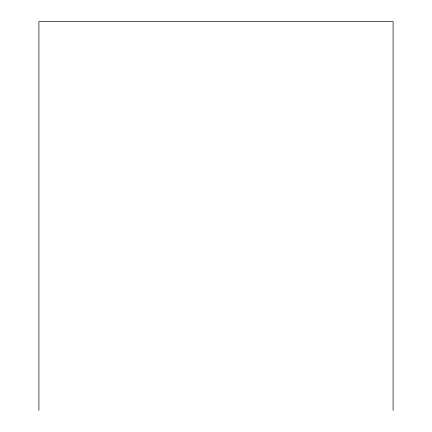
<?xml version="1.0" encoding="UTF-8"?>
<svg xmlns="http://www.w3.org/2000/svg" width="432" height="432" viewBox="0 0 432 432"><rect width="100%" height="100%" fill="white"/><g stroke="black" fill="none" stroke-linecap="round" stroke-linejoin="round"><path stroke-width="0.65" d="M393.088 410.4L393.088 21.6L38.912 21.6L38.912 410.4"/></g></svg>
